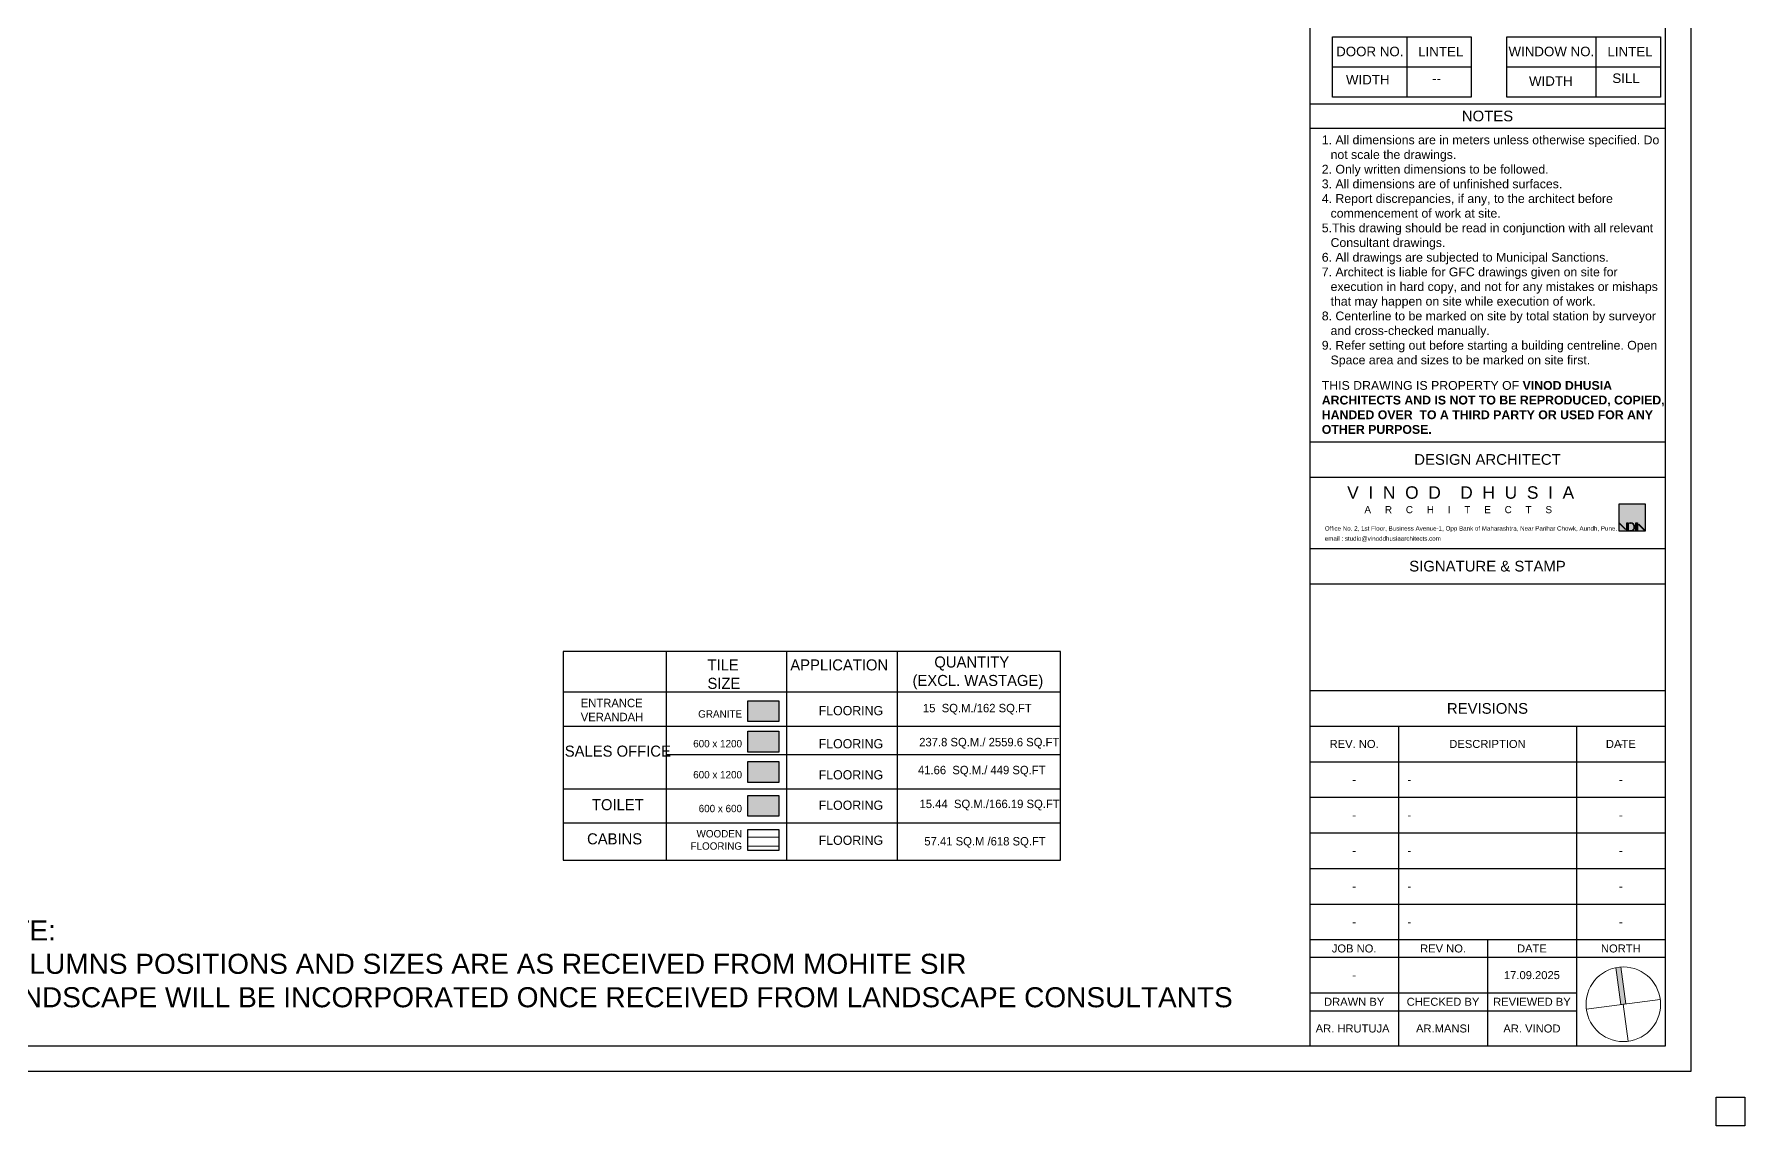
# Model space of a CAD drawing. Header units: metres. Extents: x 494 to 1845, y -666 to 1061.
# Drawn here: x 1730.41 to 1760.9, y 181.88 to 201.33 of the extents above; entities that cross this region are included whole.
import ezdxf
from ezdxf.enums import TextEntityAlignment as Align

# ---------------------------------------------------------------- set-up
doc = ezdxf.new("R2010")
doc.units = ezdxf.units.M
doc.header["$MEASUREMENT"] = 0
doc.linetypes.add('1', pattern=[0])
for name, color, linetype, lineweight in [('.', 7, 'Continuous', 5), ('ARCHITECTURAL COMMENTS', 2, 'Continuous', 30), ('Furniture', 8, 'Continuous', 13), ('VDA-DW TAGS', 4, 'Continuous', 9), ('VDA-HATCH', 8, 'Continuous', 9)]:
    doc.layers.add(name, color=color, linetype=linetype, lineweight=lineweight)
for name, color, linetype in [('10 HATCH', 253, 'Continuous'), ('Flooring', 250, 'Continuous'), ('PLINE', 7, '1'), ('SHEET', 7, 'Continuous'), ('VDA-TEXT', 250, '1')]:
    doc.layers.add(name, color=color, linetype=linetype)
doc.styles.add('arial', font='arial.ttf', dxfattribs={"height": 0.3})
doc.styles.add('NAME PLATE', font='arial.ttf')
doc.styles.get("Standard").update_dxf_attribs({"font": 'arial.ttf'})

# ---------------------------------------------------------------- blocks, each defined once
blk = doc.blocks.new('VDA LOGO')
at = {"layer": 'SHEET'}
blk.add_hatch(color=8, dxfattribs=at).paths.add_polyline_path([(-0.6, -0.6), (0, -0.6), (0, 0), (-0.6, 0)])
at = {"layer": 'SHEET', "true_color": 0xfffffe}
h = blk.add_hatch(color=7, dxfattribs=at)
h.dxf.hatch_style = 1
h.paths.add_polyline_path([(-0.6, -0.418), (-0.448, -0.57), (-0.448, -0.559), (-0.589, -0.418)])
h.paths.add_polyline_path([(-0.152, -0.459), (-0.011, -0.6), (0, -0.6), (-0.152, -0.448)])
h = blk.add_hatch(color=7, dxfattribs=at)
h.dxf.hatch_style = 1
h.paths.add_polyline_path([(-0.418, -0.6), (-0.418, -0.418), (-0.387, -0.418), (-0.387, -0.6)])
h = blk.add_hatch(color=7, dxfattribs=at)
h.dxf.hatch_style = 1
h.paths.add_polyline_path([(-0.357, -0.592), (-0.357, -0.6), (-0.334, -0.6, 1), (-0.334, -0.418), (-0.357, -0.418), (-0.357, -0.425), (-0.334, -0.425, -1), (-0.334, -0.592)])
h = blk.add_hatch(color=7, dxfattribs=at)
h.dxf.hatch_style = 1
h.paths.add_polyline_path([(-0.213, -0.6), (-0.213, -0.418), (-0.182, -0.418), (-0.182, -0.6)])
at = {"layer": 'SHEET', "color": 7, "true_color": 0xfffffe}
for p, q in [((-0.357, -0.418), (-0.357, -0.425)), ((-0.357, -0.418), (-0.334, -0.418)), ((-0.357, -0.425), (-0.334, -0.425)), ((-0.357, -0.592), (-0.357, -0.6)), ((-0.357, -0.592), (-0.334, -0.592)), ((-0.357, -0.6), (-0.334, -0.6))]:
    blk.add_line(p, q, dxfattribs=at)
at = {"layer": 'SHEET', "color": 8}
blk.add_lwpolyline([(-0.6, -0.6), (0, -0.6), (0, 0), (-0.6, 0)], close=True, dxfattribs=at)
at = {"layer": 'SHEET', "color": 7, "true_color": 0xfffffe}
for points in [[(-0.6, -0.418), (-0.589, -0.418), (-0.448, -0.559), (-0.448, -0.57)], [(-0.418, -0.6), (-0.418, -0.418), (-0.387, -0.418), (-0.387, -0.6)], [(-0.213, -0.6), (-0.213, -0.418), (-0.182, -0.418), (-0.182, -0.6)], [(0, -0.6), (-0.011, -0.6), (-0.152, -0.459), (-0.152, -0.448)]]:
    blk.add_lwpolyline(points, close=True, dxfattribs=at)
for radius in [0.0911, 0.0835]:
    blk.add_arc((-0.334, -0.509), radius, 270, 90, dxfattribs=at)
blk = doc.blocks.new('DO TAG')
at = {"layer": 'VDA-DW TAGS', "lineweight": -3}
for p, q in [((9684.064, 3369.861), (9684.064, 3369.128)), ((9684.849, 3369.494), (9683.16, 3369.494))]:
    blk.add_line(p, q, dxfattribs=at)
blk.add_lwpolyline([(9683.16, 3369.861), (9684.849, 3369.861), (9684.849, 3369.128), (9683.16, 3369.128)], close=True, dxfattribs=at)
at = {"layer": 'VDA-DW TAGS', "char_height": 0.116, "width": 1.15187, "attachment_point": 8, "style": 'arial'}
for s, insert in [('DOOR NO.', (9683.615, 3369.624)), ('LINTEL', (9684.479, 3369.624)), ('WIDTH', (9683.59, 3369.282)), ('--', (9684.429, 3369.298))]:
    blk.add_mtext(s, dxfattribs=dict(at, insert=insert))
blk = doc.blocks.new('WIN TAG')
at = {"layer": 'VDA-DW TAGS', "lineweight": -3}
for p, q in [((9686.372, 3369.861), (9686.372, 3369.128)), ((9687.158, 3369.494), (9685.288, 3369.494))]:
    blk.add_line(p, q, dxfattribs=at)
blk.add_lwpolyline([(9685.288, 3369.861), (9687.158, 3369.861), (9687.158, 3369.128), (9685.288, 3369.128)], close=True, dxfattribs=at)
at = {"layer": 'VDA-DW TAGS', "char_height": 0.116, "width": 1.15187, "attachment_point": 8, "style": 'arial'}
for s, insert in [('WINDOW NO.', (9685.829, 3369.624)), ('LINTEL', (9686.787, 3369.624)), ('WIDTH', (9685.822, 3369.265)), ('SILL', (9686.738, 3369.298))]:
    blk.add_mtext(s, dxfattribs=dict(at, insert=insert))
blk = doc.blocks.new('zw$184D')
at = {"linetype": 'Continuous'}
h = blk.add_hatch(color=251, dxfattribs=at)
h.dxf.hatch_style = 1
h.paths.add_polyline_path([(2.59, 2.77), (5.18, 2.77, -0.03337), (5.18, 2.42), (2.59, 2.42), (2.59, 2.59)])
at = {"color": 8, "linetype": 'Continuous'}
for p, q in [((2.59, 0), (2.59, 5.19)), ((2.59, 2.59), (0, 2.59))]:
    blk.add_line(p, q, dxfattribs=at)
at = {"color": 251, "linetype": 'Continuous'}
for p, q in [((2.59, 2.42), (2.59, 2.77)), ((2.59, 2.77), (5.18, 2.77)), ((5.18, 2.42), (2.59, 2.42))]:
    blk.add_line(p, q, dxfattribs=at)
at = {"linetype": 'Continuous'}
blk.add_circle((2.59, 2.59), 2.59, dxfattribs=at)
blk = doc.blocks.new('sadfsdf')
at = {"color": 255}
blk.add_lwpolyline([(95.905, -0.965), (95.393, -0.965), (95.393, -0.453), (95.905, -0.453)], close=True, dxfattribs=at)
at = {"layer": 'SHEET'}
for p, q in [((88.152, 52.411), (88.152, 0.453)), ((88.152, 17.244), (94.488, 17.244)), ((88.152, 16.809), (94.488, 16.809)), ((88.152, 11.225), (94.488, 11.225)), ((88.152, 10.591), (94.488, 10.591)), ((88.152, 9.324), (94.488, 9.324)), ((88.152, 8.69), (94.488, 8.69)), ((88.152, 6.789), (94.488, 6.789)), ((88.152, 6.155), (94.488, 6.155)), ((89.736, 6.155), (89.736, 0.453)), ((92.904, 6.155), (92.904, 0.453)), ((88.152, 5.522), (94.488, 5.522)), ((88.152, 4.888), (94.488, 4.888)), ((88.152, 4.254), (94.488, 4.254)), ((88.152, 3.621), (94.488, 3.621)), ((88.152, 2.987), (94.488, 2.987)), ((88.152, 2.354), (94.488, 2.354)), ((91.32, 2.354), (91.32, 0.453)), ((88.152, 2.037), (94.488, 2.037)), ((88.152, 1.403), (92.904, 1.403)), ((88.152, 1.086), (92.904, 1.086))]:
    blk.add_line(p, q, dxfattribs=at)
for points in [[(94.941, 52.864), (94.941, 0), (0, 0), (0, 52.864)], [(94.488, 52.411), (94.488, 0.453), (0.453, 0.453), (0.453, 52.411)]]:
    blk.add_lwpolyline(points, close=True, dxfattribs=at)
at = {"layer": '.', "xscale": 0.2564595156274131, "yscale": 0.2564595156274131, "zscale": 0.2564595156274131, "rotation": 97.42235067934384}
blk.add_blockref('zw$184D', (94.485, 0.628), dxfattribs=at)
at = {"color": 2, "xscale": 0.792054078644166, "yscale": 0.792054078644166, "zscale": 0.792054078644166, "rotation": 359.9999999999479}
blk.add_blockref('VDA LOGO', (94.135, 10.109), dxfattribs=at)
at = {"layer": 'VDA-DW TAGS', "xscale": 1.463261294742515, "yscale": 1.463261294742515, "zscale": 1.463261294742515}
for name, p in [('DO TAG', (-14080.436, -4912.55)), ('WIN TAG', (-14080.44, -4912.55))]:
    blk.add_blockref(name, p, dxfattribs=at)
at = {"layer": 'SHEET', "style": 'NAME PLATE'}
for s, height, p in [('NOTES', 0.1901, (91.32, 17.028)), ('DESIGN ARCHITECT', 0.19009, (91.32, 10.908)), (' V  I  N  O  D    D  H  U  S  I  A', 0.22178, (90.799, 10.319)), ('A     R     C     H     I     T     E     C     T     S', 0.12673, (90.799, 10.014)), ('SIGNATURE & STAMP', 0.19009, (91.32, 9.007)), ('REVISIONS', 0.1901, (91.32, 6.472)), ('REV. NO.', 0.1426, (88.944, 5.839)), ('DESCRIPTION', 0.14257, (91.32, 5.839)), ('DATE', 0.1426, (93.696, 5.839)), ('-', 0.143, (93.696, 5.839)), ('-', 0.143, (88.944, 5.205)), ('-', 0.143, (93.696, 5.205)), ('-', 0.143, (88.944, 4.571)), ('-', 0.143, (93.696, 4.571)), ('-', 0.143, (88.944, 3.938)), ('-', 0.143, (93.696, 3.938)), ('-', 0.143, (88.944, 3.304)), ('-', 0.143, (93.696, 3.304)), ('-', 0.143, (88.944, 2.67)), ('-', 0.143, (93.696, 2.67)), ('JOB NO.', 0.1426, (88.944, 2.195)), ('REV NO.', 0.1426, (90.528, 2.195)), ('DATE', 0.1426, (92.112, 2.195)), ('NORTH', 0.1426, (93.696, 2.195)), ('-', 0.143, (88.944, 1.72)), ('17.09.2025', 0.1426, (92.112, 1.72)), ('DRAWN BY', 0.1426, (88.944, 1.245)), ('CHECKED BY', 0.1426, (90.528, 1.245)), ('REVIEWED BY', 0.14257, (92.112, 1.245)), ('AR. HRUTUJA ', 0.14257, (88.944, 0.769)), ('AR.MANSI', 0.1426, (90.528, 0.769)), ('AR. VINOD', 0.1426, (92.112, 0.769))]:
    blk.add_text(s, height=height, dxfattribs=at).set_placement(p, align=Align.MIDDLE_CENTER)
for s, height, p in [('Office No. 2, 1st Floor, Business Avenue-1, Opp Bank of Maharashtra, Near Parihar Chowk, Aundh, Pune.', 0.079205, (88.421, 9.64)), ('email : studio@vinoddhusiaarchitects.com', 0.07921, (88.421, 9.459))]:
    blk.add_text(s, height=height, dxfattribs=at).set_placement(p)
for p in [(89.894, 5.205), (89.894, 4.571), (89.894, 3.938), (89.894, 3.304), (89.894, 2.67)]:
    blk.add_text('-', height=0.143, dxfattribs=at).set_placement(p, align=Align.MIDDLE_LEFT)
for s, insert, char_height, width, attachment_point in [('\\pi-0.156827,l0.156827;1. All dimensions are in meters unless otherwise specified. Do not scale the drawings. \\P\\pi0,l0;2. Only written dimensions to be followed.\\P\\pi0,l0;3. All dimensions are of unfinished surfaces. \\P\\pi-0.156827,l0.156827;4. Report discrepancies, if any, to the architect before commencement of work at site.\\P\\pi-0.156827,l0.156827;5.This drawing should be read in conjunction with all relevant  Consultant drawings.\\P\\pi-0.156827,l0.156827;6. All drawings are subjected to Municipal Sanctions.\\P\\pi-0.156827,l0.156827;7. Architect is liable for GFC drawings given on site for execution in hard copy, and not for any mistakes or mishaps that may happen on site while execution of work.\\P\\pi-0.156827,l0.156827;8. Centerline to be marked on site by total station by surveyor and cross-checked manually.\\P\\pi-0.156827,l0.156827;9. Refer setting out before starting a building centreline. Open Space area and sizes to be marked on site first. ', (88.367, 16.681), 0.156827, 6.09882, 1), ('THIS DRAWING IS PROPERTY OF \\fArial|b1|i0|c0|p34;VINOD DHUSIA ARCHITECTS AND IS NOT TO BE REPRODUCED, COPIED, HANDED OVER  TO A THIRD PARTY OR USED FOR ANY OTHER PURPOSE.', (88.367, 11.834), 0.156827, 6.09882, 4), ('NOTE:\\P- COLUMNS POSITIONS AND SIZES ARE AS RECEIVED FROM MOHITE SIR  \\P- LANDSCAPE WILL BE INCORPORATED ONCE RECEIVED FROM LANDSCAPE CONSULTANTS', (64.284, 2.696), 0.35739, 25.16747, 1)]:
    blk.add_mtext(s, dxfattribs=dict(at, insert=insert, char_height=char_height, width=width, attachment_point=attachment_point))

msp = doc.modelspace()

# ---------------------------------------------------------------- hatches: boundary and pattern name
at = {"layer": '.', "lineweight": 0, "ltscale": 5, "true_color": 0xd2baa3}
h = msp.add_hatch(color=9, dxfattribs=at)
h.dxf.hatch_style = 1
h.paths.add_polyline_path([(1743.1291, 188.3646), (1743.6847, 188.3646), (1743.6847, 187.9941), (1743.1291, 187.9941)])
at = {"layer": 'ARCHITECTURAL COMMENTS', "true_color": 0xc7c8ca}
h = msp.add_hatch(color=9, dxfattribs=at)
h.dxf.hatch_style = 1
h.paths.add_polyline_path([(1743.1291, 189.4478), (1743.6847, 189.4478), (1743.6847, 189.0773), (1743.1291, 189.0773)])
at = {"layer": 'VDA-HATCH', "true_color": 0xfcf1d4}
h = msp.add_hatch(color=7, dxfattribs=at)
h.dxf.hatch_style = 1
h.paths.add_polyline_path([(1743.1291, 188.9056), (1743.6847, 188.9056), (1743.6847, 188.5352), (1743.1291, 188.5352)])
at = {"layer": 'VDA-HATCH', "lineweight": -3, "true_color": 0xc7c8ca}
h = msp.add_hatch(color=9, dxfattribs=at)
h.dxf.hatch_style = 1
h.paths.add_polyline_path([(1743.1291, 187.7622), (1743.6847, 187.7622), (1743.6847, 187.3918), (1743.1291, 187.3918)])
at = {"layer": 'VDA-HATCH', "true_color": 0xb47f50}
h = msp.add_hatch(dxfattribs=at)
h.set_pattern_fill('ANSI31', color=45, scale=0.05, angle=135)
h.set_pattern_definition([(180, (382025.65413, 2063629.3611), (-2e-17, -0.15875), [])])
h.paths.add_polyline_path([(1743.1291, 186.7841), (1743.6847, 186.7841), (1743.6847, 187.1545), (1743.1291, 187.1545)])

# ---------------------------------------------------------------- linework, layer by layer
at = {"layer": '10 HATCH', "color": 0}
for p, q in [((1741.6754, 188.4902), (1748.7022, 188.4902)), ((1739.8383, 187.8818), (1748.7022, 187.8818))]:
    msp.add_line(p, q, dxfattribs=at)
at = {"layer": 'Flooring', "color": 0}
for p, q in [((1741.6754, 190.3255), (1741.6754, 186.6113)), ((1743.8184, 190.3255), (1743.8184, 186.6113)), ((1745.7902, 190.3255), (1745.7902, 186.6113)), ((1739.8383, 189.6075), (1748.7022, 189.6075)), ((1739.8383, 188.9991), (1748.7022, 188.9991)), ((1739.8383, 187.2734), (1748.7022, 187.2734))]:
    msp.add_line(p, q, dxfattribs=at)
msp.add_lwpolyline([(1748.7022, 190.3255), (1739.8383, 190.3255), (1739.8383, 186.6113), (1748.7022, 186.6113)], close=True, dxfattribs=at)
at = {"layer": 'PLINE'}
for points in [[(1743.1291, 189.4478), (1743.6847, 189.4478), (1743.6847, 189.0773), (1743.1291, 189.0773)], [(1743.1291, 188.9056), (1743.6847, 188.9056), (1743.6847, 188.5352), (1743.1291, 188.5352)], [(1743.1291, 188.3646), (1743.6847, 188.3646), (1743.6847, 187.9941), (1743.1291, 187.9941)], [(1743.1291, 187.7622), (1743.6847, 187.7622), (1743.6847, 187.3918), (1743.1291, 187.3918)], [(1743.1291, 187.1545), (1743.6847, 187.1545), (1743.6847, 186.7841), (1743.1291, 186.7841)]]:
    msp.add_lwpolyline(points, close=True, dxfattribs=at)

# ---------------------------------------------------------------- block references
msp.add_blockref('sadfsdf', (1664.9913, 182.8408))

# ---------------------------------------------------------------- texts
at = {"layer": 'Furniture', "color": 5, "attachment_point": 1}
for s, insert, char_height, width in [('{\\fCentury Gothic|b0|i0|c0|p34;\\W5.30809;  \\W1;QUANTITY ^J\\W5.30809; \\W1;(EXCL. WASTAGE)}', (1745.6763, 190.2383), 0.197207, 2.989172), ('{\\fCentury Gothic|b0|i0|c0|p34;\\C0;TILE SIZE}', (1742.4113, 190.1868), 0.197207, 1.060908), ('{\\fCentury Gothic|b0|i0|c0|p34;\\C0;APPLICATION}', (1743.8871, 190.1868), 0.197207, 1.903104), ('{\\fCentury Gothic|b0|i0|c0|p34;\\W6.51665;\\W1;ENTRANCE \\W6.51665; \\W1;VERANDAH}', (1740.1526, 189.4849), 0.15, 1.837106), ('{\\fCentury Gothic|b0|i0|c0|p34;FLOORING}', (1744.3936, 189.3557), 0.164339, 0.873555), ('{\\fCentury Gothic|b0|i0|c0|p34;\\C0;15  SQ.M./162 SQ.FT}', (1746.2503, 189.3942), 0.15, 2.842635), ('{\\fCentury Gothic|b0|i0|c0|p34;FLOORING}', (1744.3936, 188.7658), 0.164339, 0.873555), ('{\\fCentury Gothic|b0|i0|c0|p34;\\C0;237.8 SQ.M./ 2559.6 SQ.FT}', (1746.184, 188.7876), 0.15, 2.842635), ('{\\fCentury Gothic|b0|i0|c0|p34;\\C0;SALES OFFICE}', (1739.868, 188.6503), 0.197207, 1.807356), ('{\\fCentury Gothic|b0|i0|c0|p34;FLOORING}', (1744.3936, 188.212), 0.164339, 0.873555), ('{\\fCentury Gothic|b0|i0|c0|p34;\\C0;41.66  SQ.M./ 449 SQ.FT}', (1746.1616, 188.2899), 0.15, 3.914599), ('\\pi0.51429;{\\fCentury Gothic|b0|i0|c0|p34;TOILET}', (1739.8383, 187.696), 0.197207, 1.837106), ('{\\fCentury Gothic|b0|i0|c0|p34;FLOORING}', (1744.3936, 187.6702), 0.164339, 0.873555), ('{\\fCentury Gothic|b0|i0|c0|p34;\\C0;15.44  SQ.M./166.19 SQ.FT}', (1746.1902, 187.6869), 0.15, 2.842635), ('\\pi0.42701;{\\fCentury Gothic|b0|i0|c0|p34;CABINS}', (1739.8383, 187.0876), 0.197207, 1.837106), ('{\\fCentury Gothic|b0|i0|c0|p34;FLOORING }', (1744.3936, 187.0464), 0.164339, 0.873555), ('{\\fCentury Gothic|b0|i0|c0|p34;\\C0;57.41 SQ.M /618 SQ.FT}', (1746.2758, 187.0214), 0.15, 2.353272)]:
    msp.add_mtext(s, dxfattribs=dict(at, insert=insert, char_height=char_height, width=width))
at = {"layer": 'VDA-TEXT', "color": 1, "char_height": 0.131471, "width": 1.424926, "attachment_point": 9, "rotation": 0}
for s, insert in [('\\pt89.90289;{\\fCentury Gothic|b0|i0|c0|p34;GRANITE}', (1743.0269, 189.1472)), ('\\pt89.90289;{\\fCentury Gothic|b0|i0|c0|p34;600 x 1200}', (1743.0269, 188.6178)), ('\\pt89.90289;{\\fCentury Gothic|b0|i0|c0|p34;600 x 1200}', (1743.0269, 188.064)), ('\\pt89.90289;{\\fCentury Gothic|b0|i0|c0|p34;600 x 600}', (1743.0269, 187.4617)), ('\\pt9,89.90289;{\\fCentury Gothic|b0|i0|c0|p34;WOODEN }{\\fCentury Gothic|b0|i0|c0|p34;FLOORING}', (1743.0269, 186.7933))]:
    msp.add_mtext(s, dxfattribs=dict(at, insert=insert))

doc.saveas('drawing.dxf')
